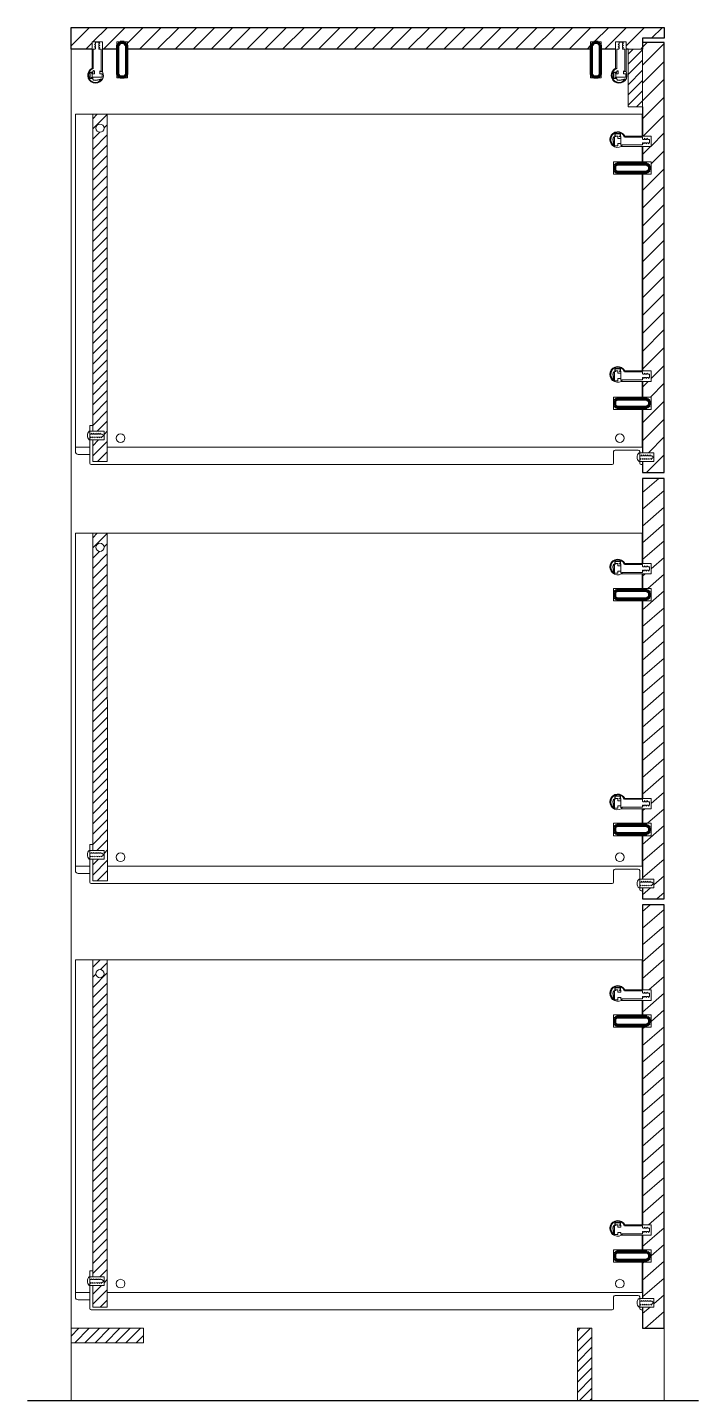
# Model space of a CAD drawing. Header units: millimetres. Extents: x -46 to 1613, y -146 to 808.
# Drawn here: x 908.2 to 954.5, y 331.1 to 426.1 of the extents above; entities that cross this region are included whole.
import ezdxf

# ---------------------------------------------------------------- set-up
doc = ezdxf.new("R2010")
doc.units = ezdxf.units.MM
doc.header["$MEASUREMENT"] = 0
doc.linetypes.add('ACAD_ISO02W100', pattern=[15, 12, -3])
doc.linetypes.add('ACAD_ISO04W100', pattern=[30, 24, -3, 0, -3])
for name, color, linetype, lineweight in [('elementi non sezionati', 8, 'Continuous', 18), ('elementi sezionati', 7, 'Continuous', 18), ('retino', 11, 'Continuous', 18), ('riquadro viti', 2, 'Continuous', 18), ('viti e cerniere', 4, 'Continuous', 18)]:
    doc.layers.add(name, color=color, linetype=linetype, lineweight=lineweight)
doc.layers.add('linea di terra', color=1, linetype='Continuous')
doc.layers.add('viti sottili', color=4, linetype='Continuous')

msp = doc.modelspace()

# ---------------------------------------------------------------- hatches: boundary and pattern name
at = {"layer": 'retino', "ltscale": 0.7}
h = msp.add_hatch(dxfattribs=at)
h.set_pattern_fill('ANSI31', color=256, scale=7)
h.paths.add_polyline_path([(947.077, 424.628), (947.077, 425.127), (947.804, 425.127), (947.804, 425.102), (947.804, 424.628), (948.802, 424.628), (948.802, 425.127), (949.528, 425.127), (949.528, 425.102), (949.528, 424.628), (949.666, 424.628), (950.666, 424.628), (950.666, 425.378), (952.166, 425.378), (952.166, 426.128), (911.166, 426.128), (911.166, 424.628), (912.617, 424.628), (912.617, 425.127), (913.344, 425.127), (913.344, 425.102), (913.344, 424.628), (914.33, 424.628), (914.33, 425.127), (915.057, 425.127), (915.057, 425.102), (915.057, 424.628)])
at = {"layer": 'retino'}
h = msp.add_hatch(dxfattribs=at)
h.set_pattern_fill('ANSI31', color=256, scale=7)
h.paths.add_polyline_path([(950.666, 418.616), (951.254, 418.616), (951.254, 417.889), (950.666, 417.889), (950.666, 416.825), (951.254, 416.825), (951.254, 415.97), (950.666, 415.97), (950.666, 402.364), (951.254, 402.364), (951.254, 401.638), (950.666, 401.638), (950.666, 400.558), (951.254, 400.558), (951.254, 399.703), (950.666, 399.703), (950.666, 399.405), (952.166, 399.405), (952.166, 424.628), (952.166, 425.078), (950.666, 425.078), (950.666, 424.628), (950.666, 420.628)])
h.paths.add_polyline_path([(950.666, 396.693), (951.448, 396.693), (951.448, 396.093), (950.666, 396.093), (950.666, 395.328), (952.166, 395.328), (952.166, 399.405), (950.666, 399.405)])
at = {"layer": 'retino', "ltscale": 0.7}
h = msp.add_hatch(dxfattribs=at)
h.set_pattern_fill('ANSI31', color=256, scale=4)
h.paths.add_polyline_path([(949.666, 420.628), (950.666, 420.628), (950.666, 424.628), (949.666, 424.628)])
at = {"layer": 'retino', "linetype": 'ACAD_ISO04W100'}
h = msp.add_hatch(dxfattribs=at)
h.set_pattern_fill('ANSI31', color=256, scale=4)
h.paths.add_polyline_path([(912.666, 398.193), (913.448, 398.193), (913.448, 397.593), (912.667, 397.593), (912.666, 397.093), (912.666, 396.093), (913.666, 396.093), (913.666, 397.093), (913.666, 420.128), (912.666, 420.128)])
h.paths.add_polyline_path([(912.886, 419.161, -1), (913.447, 419.161, -1)], flags=16)
h = msp.add_hatch(dxfattribs=at)
h.set_pattern_fill('ANSI31', color=256, scale=7, angle=176)
h.paths.add_polyline_path([(952.166, 394.928), (950.666, 394.928), (950.666, 389.042), (951.254, 389.042), (951.254, 388.316), (951.229, 388.316), (950.666, 388.316), (950.666, 387.317), (951.254, 387.317), (951.254, 386.462), (950.666, 386.462), (950.666, 372.791), (951.254, 372.791), (951.254, 372.064), (950.666, 372.064), (950.666, 371.064), (951.254, 371.064), (951.254, 370.209), (950.666, 370.209), (950.666, 367.193), (951.448, 367.193), (951.448, 366.593), (950.666, 366.593), (950.666, 365.828), (952.166, 365.828)])
at = {"layer": 'retino'}
h = msp.add_hatch(dxfattribs=at)
h.set_pattern_fill('ANSI31', color=256, scale=4)
h.paths.add_polyline_path([(913.666, 391.128), (912.666, 391.128), (912.666, 369.193), (913.448, 369.193), (913.448, 368.593), (912.666, 368.593), (912.666, 368.093), (912.666, 367.093), (913.692, 367.093), (913.692, 368.093), (913.692, 368.093)])
h.paths.add_polyline_path([(912.886, 390.161, -1), (913.447, 390.161, -1)], flags=16)
at = {"layer": 'retino', "linetype": 'ACAD_ISO04W100'}
h = msp.add_hatch(dxfattribs=at)
h.set_pattern_fill('ANSI31', color=256, scale=7, angle=176)
h.paths.add_polyline_path([(952.166, 365.428), (950.666, 365.428), (950.666, 359.537), (951.254, 359.537), (951.254, 358.81), (950.666, 358.81), (950.666, 357.817), (951.254, 357.817), (951.254, 356.962), (950.666, 356.962), (950.666, 343.285), (951.254, 343.285), (951.254, 342.558), (950.666, 342.558), (950.666, 341.558), (951.254, 341.558), (951.254, 340.703), (950.666, 340.703), (950.666, 338.193), (951.448, 338.193), (951.448, 337.593), (950.666, 337.593), (950.666, 336.128), (952.166, 336.128)])
at = {"layer": 'retino'}
h = msp.add_hatch(dxfattribs=at)
h.set_pattern_fill('ANSI31', color=256, scale=4)
h.paths.add_polyline_path([(913.666, 361.628), (912.666, 361.628), (912.666, 339.693), (913.448, 339.693), (913.448, 339.093), (912.666, 339.093), (912.666, 338.593), (912.666, 337.593), (913.666, 337.593), (913.666, 338.593)])
h.paths.add_polyline_path([(912.886, 360.661, -1), (913.447, 360.661, -1)], flags=16)
at = {"layer": 'retino', "ltscale": 0.7}
h = msp.add_hatch(dxfattribs=at)
h.set_pattern_fill('ANSI31', color=256, scale=4)
h.paths.add_polyline_path([(916.166, 335.128), (916.166, 336.128), (911.166, 336.128), (911.166, 335.128)])
h = msp.add_hatch(dxfattribs=at)
h.set_pattern_fill('ANSI31', color=256, scale=4)
h.paths.add_polyline_path([(947.166, 336.128), (946.166, 336.128), (946.166, 331.128), (947.166, 331.128)])

# ---------------------------------------------------------------- linework, layer by layer
msp.add_line((952.166, 396.312), (952.166, 396.312))
for points in [[(912.617, 424.628), (911.166, 424.628), (911.166, 426.128), (952.166, 426.128), (952.166, 425.378), (950.666, 425.378), (950.666, 424.628)], [(950.666, 396.093), (950.666, 395.328), (952.166, 395.328), (952.166, 424.628), (952.166, 425.078), (950.666, 425.078)], [(914.33, 424.628), (913.344, 424.628)], [(947.077, 424.628), (915.057, 424.628)], [(948.802, 424.628), (947.804, 424.628)], [(949.666, 424.628), (949.528, 424.628)], [(950.666, 420.628), (950.666, 418.616)], [(950.666, 417.889), (950.666, 416.825)], [(950.666, 415.97), (950.666, 402.364)], [(950.666, 401.638), (950.666, 400.558)], [(950.666, 399.703), (950.666, 396.693)], [(950.666, 366.593), (950.666, 365.828), (952.166, 365.828), (952.166, 394.928), (950.666, 394.928), (950.666, 389.042)], [(950.666, 388.317), (950.666, 387.317)], [(950.666, 386.462), (950.666, 372.791)], [(950.666, 372.064), (950.666, 371.064)], [(950.666, 370.209), (950.666, 367.193)], [(950.666, 337.593), (950.666, 336.128), (952.166, 336.128), (952.166, 365.428), (950.666, 365.428), (950.666, 359.537)], [(950.666, 358.817), (950.666, 357.817)], [(950.666, 356.962), (950.666, 343.285)], [(950.666, 342.558), (950.666, 341.558)], [(950.666, 340.703), (950.666, 338.193)]]:
    msp.add_lwpolyline(points)
at = {"layer": 'elementi non sezionati', "ltscale": 0.7}
for p, q in [((950.627, 416.825), (950.627, 417.889)), ((950.627, 402.364), (950.627, 415.97)), ((950.627, 400.558), (950.627, 401.638)), ((911.466, 391.128), (911.466, 368.093)), ((911.466, 391.128), (912.666, 391.128)), ((950.627, 389.042), (950.627, 391.128)), ((950.627, 387.317), (950.627, 388.317)), ((950.627, 372.791), (950.627, 386.462)), ((950.627, 371.064), (950.627, 372.064)), ((950.627, 368.093), (950.627, 370.209)), ((911.466, 368.093), (912.466, 368.093)), ((913.666, 368.093), (950.627, 368.093)), ((911.466, 361.628), (911.466, 338.593)), ((911.466, 361.628), (912.666, 361.628)), ((950.627, 359.537), (950.627, 361.628)), ((950.627, 357.817), (950.627, 358.817)), ((950.627, 343.285), (950.627, 356.962)), ((950.627, 341.558), (950.627, 342.558)), ((950.627, 338.593), (950.627, 340.703)), ((911.466, 338.593), (912.466, 338.593)), ((913.666, 338.593), (950.627, 338.593)), ((952.166, 336.128), (952.166, 331.128)), ((911.166, 335.128), (911.166, 331.128)), ((952.166, 331.128), (947.166, 331.128))]:
    msp.add_line(p, q, dxfattribs=at)
at = {"layer": 'elementi non sezionati'}
for p, q in [((950.627, 391.128), (913.666, 391.128)), ((950.627, 361.628), (913.666, 361.628)), ((911.166, 331.128), (946.166, 331.128))]:
    msp.add_line(p, q, dxfattribs=at)
at = {"layer": 'elementi non sezionati', "ltscale": 0.7}
for points in [[(912.466, 397.093), (911.466, 397.093), (911.466, 420.128), (912.666, 420.128)], [(950.627, 399.703), (950.627, 397.093), (913.666, 397.093)]]:
    msp.add_lwpolyline(points, dxfattribs=at)
at = {"layer": 'elementi non sezionati'}
msp.add_lwpolyline([(950.627, 418.616), (950.627, 420.128), (913.666, 420.128)], dxfattribs=at)
at = {"layer": 'elementi sezionati', "ltscale": 0.7}
for p, q in [((952.166, 425.378), (952.166, 425.378)), ((911.166, 424.628), (911.166, 367.593)), ((913.666, 420.128), (912.666, 420.128)), ((912.666, 420.128), (912.666, 398.193)), ((913.666, 397.093), (913.666, 420.128)), ((912.667, 397.598), (912.666, 397.093)), ((913.666, 391.128), (912.666, 391.128)), ((913.692, 368.093), (913.666, 391.128)), ((950.627, 370.209), (950.627, 370.209)), ((911.166, 367.593), (911.166, 338.593)), ((913.666, 361.628), (912.666, 361.628)), ((912.666, 361.628), (912.666, 339.693)), ((913.666, 338.593), (913.666, 361.628)), ((911.166, 338.093), (911.166, 338.593)), ((912.666, 339.093), (912.666, 338.593)), ((911.166, 338.093), (911.166, 336.128))]:
    msp.add_line(p, q, dxfattribs=at)
at = {"layer": 'elementi sezionati'}
for p, q in [((912.666, 397.093), (912.666, 396.093)), ((913.666, 397.093), (913.666, 396.093)), ((912.666, 396.093), (913.666, 396.093)), ((912.666, 391.128), (912.666, 369.193)), ((912.666, 368.593), (912.666, 368.093)), ((912.666, 368.093), (912.666, 367.093)), ((913.692, 368.093), (913.692, 367.093)), ((912.666, 367.093), (913.692, 367.093)), ((950.666, 361.628), (911.466, 361.628)), ((912.666, 338.593), (912.666, 337.593)), ((913.666, 338.593), (913.666, 337.593)), ((912.666, 337.593), (913.666, 337.593))]:
    msp.add_line(p, q, dxfattribs=at)
at = {"layer": 'elementi sezionati', "ltscale": 0.7}
for points in [[(950.666, 420.628), (950.666, 424.628), (949.666, 424.628), (949.666, 420.628)], [(911.166, 336.128), (916.166, 336.128), (916.166, 335.128), (911.166, 335.128)], [(946.166, 331.128), (946.166, 336.128), (947.166, 336.128), (947.166, 331.128)]]:
    msp.add_lwpolyline(points, close=True, dxfattribs=at)
at = {"layer": 'linea di terra', "ltscale": 0.7}
msp.add_line((908.155, 331.128), (954.533, 331.128), dxfattribs=at)
at = {"layer": 'riquadro viti', "ltscale": 0.03}
for p, q in [((913.344, 425.127), (912.617, 425.127)), ((912.617, 425.127), (912.617, 423.304)), ((913.344, 425.102), (913.344, 425.127)), ((913.344, 423.068), (913.344, 425.102)), ((949.528, 425.127), (948.802, 425.127)), ((948.802, 425.127), (948.802, 423.304)), ((949.528, 425.102), (949.528, 425.127)), ((949.528, 423.068), (949.528, 425.102)), ((951.254, 418.616), (949.431, 418.616)), ((951.254, 417.889), (951.254, 418.616)), ((949.195, 417.889), (951.229, 417.889)), ((951.229, 417.889), (951.254, 417.889)), ((951.254, 389.042), (949.431, 389.042)), ((951.254, 388.316), (951.254, 389.042)), ((949.195, 388.316), (951.229, 388.316)), ((951.229, 388.316), (951.254, 388.316))]:
    msp.add_line(p, q, dxfattribs=at)
for points in [[(915.057, 422.648), (915.057, 425.102), (915.057, 425.127), (914.33, 425.127), (914.33, 422.648), (914.355, 422.648), (915.032, 422.648)], [(947.804, 422.648), (947.804, 425.102), (947.804, 425.127), (947.077, 425.127), (947.077, 422.648), (947.102, 422.648), (947.779, 422.648)]]:
    msp.add_lwpolyline(points, close=True, dxfattribs=at)
at = {"layer": 'riquadro viti', "ltscale": 0.02}
for points in [[(948.663, 416.825), (951.254, 416.825), (951.254, 415.97), (948.749, 415.97), (948.663, 415.97)], [(948.663, 400.558), (951.254, 400.558), (951.254, 399.703), (948.749, 399.703), (948.663, 399.703)], [(948.663, 387.317), (951.254, 387.317), (951.254, 386.462), (948.749, 386.462), (948.663, 386.462)], [(948.663, 371.064), (951.254, 371.064), (951.254, 370.209), (948.749, 370.209), (948.663, 370.209)], [(948.663, 357.817), (951.254, 357.817), (951.254, 356.962), (948.749, 356.962), (948.663, 356.962)], [(948.663, 341.558), (951.254, 341.558), (951.254, 340.703), (948.749, 340.703), (948.663, 340.703)]]:
    msp.add_lwpolyline(points, close=True, dxfattribs=at)
at = {"layer": 'riquadro viti', "ltscale": 0.03}
for points in [[(949.195, 401.638), (951.229, 401.638), (951.254, 401.638), (951.254, 402.364), (949.431, 402.364, 2.428654)], [(949.195, 372.064), (951.229, 372.064), (951.254, 372.064), (951.254, 372.791), (949.431, 372.791, 2.428654)], [(949.195, 358.81), (951.229, 358.81), (951.254, 358.81), (951.254, 359.537), (949.431, 359.537, 2.428654)], [(949.195, 342.558), (951.229, 342.558), (951.254, 342.558), (951.254, 343.285), (949.431, 343.285, 2.428654)]]:
    msp.add_lwpolyline(points, format="xyb", close=True, dxfattribs=at)
at = {"layer": 'riquadro viti'}
for points in [[(912.466, 398.193), (913.448, 398.193), (913.448, 397.593), (912.466, 397.593)], [(950.466, 396.693), (951.448, 396.693), (951.448, 396.093), (950.466, 396.093)], [(912.466, 369.193), (913.448, 369.193), (913.448, 368.593), (912.466, 368.593)], [(950.466, 367.193), (951.448, 367.193), (951.448, 366.593), (950.466, 366.593)], [(912.466, 339.693), (913.448, 339.693), (913.448, 339.093), (912.466, 339.093)], [(950.466, 338.193), (951.448, 338.193), (951.448, 337.593), (950.466, 337.593)]]:
    msp.add_lwpolyline(points, dxfattribs=at)
at = {"layer": 'riquadro viti', "ltscale": 0.03}
for centre, start, end in [((912.861, 422.819), 116.7227, 27.20491), ((949.046, 422.819), 116.7227, 27.20491), ((948.947, 418.372), 26.7227, 297.20491), ((948.947, 388.798), 26.7227, 297.20491)]:
    msp.add_arc(centre, 0.543, start, end, dxfattribs=at)
at = {"layer": 'viti e cerniere'}
for p, q in [((912.783, 424.933), (912.853, 425.007)), ((912.783, 424.933), (912.853, 424.933)), ((912.783, 424.765), (912.853, 424.838)), ((912.783, 424.765), (912.853, 424.765)), ((912.813, 424.628), (912.853, 424.67)), ((912.853, 425.007), (912.853, 425.102)), ((912.853, 425.102), (913.085, 425.102)), ((912.853, 424.838), (912.853, 424.933)), ((912.853, 424.67), (912.853, 424.765)), ((913.085, 425.102), (913.085, 425.069)), ((913.085, 425.069), (913.155, 425.069)), ((913.085, 424.995), (913.155, 425.069)), ((913.085, 424.9), (913.085, 424.995)), ((913.085, 424.9), (913.155, 424.9)), ((913.085, 424.827), (913.155, 424.9)), ((913.085, 424.732), (913.085, 424.827)), ((913.085, 424.659), (913.155, 424.732)), ((913.085, 424.732), (913.155, 424.732)), ((913.085, 424.628), (913.085, 424.659)), ((948.983, 424.933), (949.053, 425.007)), ((948.983, 424.933), (949.053, 424.933)), ((948.983, 424.765), (949.053, 424.838)), ((948.983, 424.765), (949.053, 424.765)), ((949.013, 424.628), (949.053, 424.67)), ((949.053, 425.007), (949.053, 425.102)), ((949.053, 425.102), (949.285, 425.102)), ((949.053, 424.838), (949.053, 424.933)), ((949.053, 424.67), (949.053, 424.765)), ((949.285, 425.102), (949.285, 425.069)), ((949.285, 425.069), (949.355, 425.069)), ((949.285, 424.995), (949.355, 425.069)), ((949.285, 424.9), (949.285, 424.995)), ((949.285, 424.9), (949.355, 424.9)), ((949.285, 424.827), (949.355, 424.9)), ((949.285, 424.732), (949.285, 424.827)), ((949.285, 424.659), (949.355, 424.732)), ((949.285, 424.732), (949.355, 424.732)), ((949.285, 424.628), (949.285, 424.659)), ((912.691, 424.628), (912.691, 423.295)), ((912.813, 424.628), (912.691, 424.628)), ((913.241, 424.628), (913.085, 424.628)), ((913.241, 423.136), (913.241, 424.628)), ((948.891, 424.628), (948.891, 423.295)), ((949.013, 424.628), (948.891, 424.628)), ((949.441, 424.628), (949.285, 424.628)), ((949.441, 423.136), (949.441, 424.628)), ((912.629, 422.698), (912.629, 422.918)), ((912.629, 422.918), (912.783, 422.918)), ((912.711, 423.136), (912.783, 423.136)), ((912.783, 422.918), (912.783, 423.136)), ((913.151, 422.918), (913.151, 423.103)), ((913.151, 422.918), (913.305, 422.918)), ((913.233, 423.136), (913.241, 423.136)), ((913.241, 423.235), (913.241, 423.235)), ((913.305, 422.918), (913.305, 422.698)), ((948.829, 422.698), (948.829, 422.918)), ((948.829, 422.918), (948.983, 422.918)), ((948.911, 423.136), (948.983, 423.136)), ((948.983, 422.918), (948.983, 423.136)), ((949.351, 422.918), (949.351, 423.103)), ((949.351, 422.918), (949.505, 422.918)), ((949.433, 423.136), (949.441, 423.136)), ((949.441, 423.235), (949.441, 423.235)), ((949.505, 422.918), (949.505, 422.698)), ((913.305, 422.698), (912.629, 422.698)), ((949.505, 422.698), (948.829, 422.698)), ((948.737, 417.934), (948.737, 418.564)), ((948.751, 418.611), (948.956, 418.611)), ((948.956, 418.611), (948.956, 418.456)), ((948.956, 418.456), (949.175, 418.456)), ((948.956, 418.089), (949.175, 418.089)), ((948.956, 418.089), (948.956, 417.934)), ((949.195, 418.548), (949.175, 418.548)), ((949.175, 418.548), (949.175, 418.456)), ((949.175, 418.456), (949.175, 418.105)), ((949.175, 418.105), (949.175, 418.089)), ((949.175, 418.089), (949.175, 417.998)), ((950.666, 418.548), (949.414, 418.548)), ((950.666, 418.427), (950.666, 418.548)), ((950.666, 418.427), (950.709, 418.386)), ((950.666, 417.998), (950.666, 418.155)), ((950.666, 418.155), (950.697, 418.155)), ((950.697, 418.155), (950.771, 418.085)), ((950.709, 418.386), (950.804, 418.386)), ((950.771, 418.155), (950.866, 418.155)), ((950.771, 418.155), (950.771, 418.085)), ((950.804, 418.457), (950.877, 418.386)), ((950.804, 418.457), (950.804, 418.386)), ((950.866, 418.155), (950.939, 418.085)), ((950.877, 418.386), (950.972, 418.386)), ((950.939, 418.155), (951.034, 418.155)), ((950.939, 418.155), (950.939, 418.085)), ((950.972, 418.457), (951.045, 418.386)), ((950.972, 418.457), (950.972, 418.386)), ((951.034, 418.155), (951.107, 418.085)), ((951.045, 418.386), (951.141, 418.386)), ((951.141, 418.155), (951.107, 418.155)), ((951.107, 418.155), (951.107, 418.085)), ((951.141, 418.386), (951.141, 418.155)), ((948.956, 417.934), (948.737, 417.934)), ((949.175, 417.998), (949.206, 417.998)), ((949.274, 417.998), (949.274, 417.998)), ((949.279, 417.998), (950.666, 417.998)), ((948.737, 401.683), (948.737, 402.312)), ((948.751, 402.359), (948.956, 402.359)), ((948.956, 402.359), (948.956, 402.205)), ((948.956, 402.205), (949.175, 402.205)), ((949.195, 402.297), (949.175, 402.297)), ((949.175, 402.297), (949.175, 402.205)), ((949.175, 402.205), (949.175, 401.853)), ((949.175, 401.853), (949.175, 401.838)), ((950.666, 402.297), (949.414, 402.297)), ((950.666, 402.176), (950.666, 402.297)), ((950.666, 402.176), (950.709, 402.135)), ((950.666, 401.747), (950.666, 401.904)), ((950.666, 401.904), (950.697, 401.904)), ((950.697, 401.904), (950.771, 401.833)), ((950.709, 402.135), (950.804, 402.135)), ((950.771, 401.904), (950.866, 401.904)), ((950.771, 401.904), (950.771, 401.833)), ((950.804, 402.205), (950.877, 402.135)), ((950.804, 402.205), (950.804, 402.135)), ((950.866, 401.904), (950.939, 401.833)), ((950.877, 402.135), (950.972, 402.135)), ((950.939, 401.904), (951.034, 401.904)), ((950.939, 401.904), (950.939, 401.833)), ((950.972, 402.205), (951.045, 402.135)), ((950.972, 402.205), (950.972, 402.135)), ((951.034, 401.904), (951.107, 401.833)), ((951.045, 402.135), (951.141, 402.135)), ((951.141, 401.904), (951.107, 401.904)), ((951.107, 401.904), (951.107, 401.833)), ((951.141, 402.135), (951.141, 401.904)), ((948.956, 401.683), (948.737, 401.683)), ((948.956, 401.838), (949.175, 401.838)), ((948.956, 401.838), (948.956, 401.683)), ((949.175, 401.838), (949.175, 401.747)), ((949.175, 401.747), (949.206, 401.747)), ((949.274, 401.747), (949.274, 401.747)), ((949.279, 401.747), (950.666, 401.747)), ((912.466, 397.093), (912.466, 398.593)), ((912.466, 398.593), (912.666, 398.593)), ((912.584, 398.052), (912.646, 397.992)), ((912.584, 398.052), (912.584, 397.992)), ((912.727, 398.052), (912.79, 397.992)), ((912.727, 398.052), (912.727, 397.992)), ((912.871, 398.052), (912.934, 397.992)), ((912.871, 398.052), (912.871, 397.992)), ((913.015, 398.052), (913.077, 397.992)), ((913.015, 398.052), (913.015, 397.992)), ((913.159, 398.052), (913.221, 397.992)), ((913.159, 398.052), (913.159, 397.992)), ((912.466, 398.027), (912.502, 397.992)), ((912.493, 397.794), (912.555, 397.734)), ((912.502, 397.992), (912.584, 397.992)), ((912.555, 397.794), (912.555, 397.734)), ((912.636, 397.794), (912.699, 397.734)), ((912.646, 397.992), (912.727, 397.992)), ((912.699, 397.794), (912.699, 397.734)), ((912.78, 397.794), (912.843, 397.734)), ((912.79, 397.992), (912.871, 397.992)), ((912.843, 397.794), (912.843, 397.734)), ((912.924, 397.794), (912.987, 397.734)), ((912.934, 397.992), (913.015, 397.992)), ((912.987, 397.794), (912.987, 397.734)), ((913.068, 397.794), (913.13, 397.734)), ((913.077, 397.992), (913.159, 397.992)), ((913.13, 397.794), (913.13, 397.734)), ((913.212, 397.794), (913.274, 397.734)), ((913.221, 397.992), (913.302, 397.992)), ((913.274, 397.794), (913.306, 397.794)), ((913.274, 397.794), (913.274, 397.734)), ((913.302, 397.992), (913.42, 397.893)), ((913.42, 397.893), (913.306, 397.794)), ((912.466, 395.993), (912.466, 397.093)), ((948.666, 395.993), (948.666, 396.793)), ((948.766, 396.893), (950.366, 396.893)), ((950.466, 396.793), (950.466, 395.993)), ((950.466, 396.527), (950.502, 396.492)), ((950.493, 396.294), (950.555, 396.234)), ((950.502, 396.492), (950.584, 396.492)), ((950.555, 396.294), (950.555, 396.234)), ((950.584, 396.552), (950.646, 396.492)), ((950.584, 396.552), (950.584, 396.492)), ((950.636, 396.294), (950.699, 396.234)), ((950.646, 396.492), (950.727, 396.492)), ((950.699, 396.294), (950.699, 396.234)), ((950.727, 396.552), (950.79, 396.492)), ((950.727, 396.552), (950.727, 396.492)), ((950.78, 396.294), (950.843, 396.234)), ((950.79, 396.492), (950.871, 396.492)), ((950.843, 396.294), (950.843, 396.234)), ((950.871, 396.552), (950.934, 396.492)), ((950.871, 396.552), (950.871, 396.492)), ((950.924, 396.294), (950.987, 396.234)), ((950.934, 396.492), (951.015, 396.492)), ((950.987, 396.294), (950.987, 396.234)), ((951.015, 396.552), (951.077, 396.492)), ((951.015, 396.552), (951.015, 396.492)), ((951.068, 396.294), (951.13, 396.234)), ((951.077, 396.492), (951.159, 396.492)), ((951.13, 396.294), (951.13, 396.234)), ((951.159, 396.552), (951.221, 396.492)), ((951.159, 396.552), (951.159, 396.492)), ((951.212, 396.294), (951.274, 396.234)), ((951.221, 396.492), (951.302, 396.492)), ((951.274, 396.294), (951.306, 396.294)), ((951.274, 396.294), (951.274, 396.234)), ((951.302, 396.492), (951.42, 396.393)), ((951.42, 396.393), (951.306, 396.294)), ((912.566, 395.893), (948.566, 395.893)), ((950.566, 395.893), (950.666, 395.893)), ((948.737, 388.361), (948.737, 388.991)), ((948.751, 389.038), (948.956, 389.038)), ((948.956, 389.038), (948.956, 388.883)), ((948.956, 388.883), (949.175, 388.883)), ((949.195, 388.975), (949.175, 388.975)), ((949.175, 388.975), (949.175, 388.883)), ((949.175, 388.883), (949.175, 388.531)), ((950.666, 388.975), (949.414, 388.975)), ((950.666, 388.854), (950.666, 388.975)), ((950.666, 388.854), (950.709, 388.813)), ((950.666, 388.425), (950.666, 388.582)), ((950.666, 388.582), (950.697, 388.582)), ((950.697, 388.582), (950.771, 388.511)), ((950.709, 388.813), (950.804, 388.813)), ((950.771, 388.582), (950.866, 388.582)), ((950.771, 388.582), (950.771, 388.511)), ((950.804, 388.883), (950.877, 388.813)), ((950.804, 388.883), (950.804, 388.813)), ((950.866, 388.582), (950.939, 388.511)), ((950.877, 388.813), (950.972, 388.813)), ((950.939, 388.582), (951.034, 388.582)), ((950.939, 388.582), (950.939, 388.511)), ((950.972, 388.883), (951.045, 388.813)), ((950.972, 388.883), (950.972, 388.813)), ((951.034, 388.582), (951.107, 388.511)), ((951.045, 388.813), (951.141, 388.813)), ((951.141, 388.582), (951.107, 388.582)), ((951.107, 388.582), (951.107, 388.511)), ((951.141, 388.813), (951.141, 388.582)), ((948.956, 388.361), (948.737, 388.361)), ((948.956, 388.516), (949.175, 388.516)), ((948.956, 388.516), (948.956, 388.361)), ((949.175, 388.531), (949.175, 388.516)), ((949.175, 388.516), (949.175, 388.425)), ((949.175, 388.425), (949.206, 388.425)), ((949.274, 388.425), (949.274, 388.425)), ((949.279, 388.425), (950.666, 388.425)), ((948.737, 372.11), (948.737, 372.739)), ((948.751, 372.786), (948.956, 372.786)), ((948.956, 372.786), (948.956, 372.631)), ((948.956, 372.631), (949.175, 372.631)), ((949.195, 372.724), (949.175, 372.724)), ((949.175, 372.724), (949.175, 372.631)), ((949.175, 372.631), (949.175, 372.28)), ((950.666, 372.724), (949.414, 372.724)), ((950.666, 372.602), (950.666, 372.724)), ((950.666, 372.602), (950.709, 372.562)), ((950.709, 372.562), (950.804, 372.562)), ((950.804, 372.632), (950.877, 372.562)), ((950.804, 372.632), (950.804, 372.562)), ((950.877, 372.562), (950.972, 372.562)), ((950.972, 372.632), (951.045, 372.562)), ((950.972, 372.632), (950.972, 372.562)), ((951.045, 372.562), (951.141, 372.562)), ((951.141, 372.562), (951.141, 372.33)), ((948.956, 372.11), (948.737, 372.11)), ((948.956, 372.264), (949.175, 372.264)), ((948.956, 372.264), (948.956, 372.11)), ((949.175, 372.28), (949.175, 372.264)), ((949.175, 372.264), (949.175, 372.174)), ((949.175, 372.174), (949.206, 372.174)), ((949.274, 372.174), (949.274, 372.174)), ((949.279, 372.174), (950.666, 372.174)), ((950.666, 372.174), (950.666, 372.33)), ((950.666, 372.33), (950.697, 372.33)), ((950.697, 372.33), (950.771, 372.26)), ((950.771, 372.33), (950.866, 372.33)), ((950.771, 372.33), (950.771, 372.26)), ((950.866, 372.33), (950.939, 372.26)), ((950.939, 372.33), (951.034, 372.33)), ((950.939, 372.33), (950.939, 372.26)), ((951.034, 372.33), (951.107, 372.26)), ((951.141, 372.33), (951.107, 372.33)), ((951.107, 372.33), (951.107, 372.26)), ((912.466, 368.093), (912.466, 369.593)), ((912.466, 369.593), (912.666, 369.593)), ((912.466, 369.027), (912.502, 368.992)), ((912.493, 368.794), (912.555, 368.734)), ((912.502, 368.992), (912.584, 368.992)), ((912.555, 368.794), (912.555, 368.734)), ((912.584, 369.052), (912.646, 368.992)), ((912.584, 369.052), (912.584, 368.992)), ((912.636, 368.794), (912.699, 368.734)), ((912.646, 368.992), (912.727, 368.992)), ((912.699, 368.794), (912.699, 368.734)), ((912.727, 369.052), (912.79, 368.992)), ((912.727, 369.052), (912.727, 368.992)), ((912.78, 368.794), (912.843, 368.734)), ((912.79, 368.992), (912.871, 368.992)), ((912.843, 368.794), (912.843, 368.734)), ((912.871, 369.052), (912.934, 368.992)), ((912.871, 369.052), (912.871, 368.992)), ((912.924, 368.794), (912.987, 368.734)), ((912.934, 368.992), (913.015, 368.992)), ((912.987, 368.794), (912.987, 368.734)), ((913.015, 369.052), (913.077, 368.992)), ((913.015, 369.052), (913.015, 368.992)), ((913.068, 368.794), (913.13, 368.734)), ((913.077, 368.992), (913.159, 368.992)), ((913.13, 368.794), (913.13, 368.734)), ((913.159, 369.052), (913.221, 368.992)), ((913.159, 369.052), (913.159, 368.992)), ((913.212, 368.794), (913.274, 368.734)), ((913.221, 368.992), (913.302, 368.992)), ((913.274, 368.794), (913.306, 368.794)), ((913.274, 368.794), (913.274, 368.734)), ((913.302, 368.992), (913.42, 368.893)), ((913.42, 368.893), (913.306, 368.794)), ((912.466, 366.993), (912.466, 368.093)), ((913.692, 368.093), (913.666, 368.093)), ((950.627, 368.093), (913.692, 368.093)), ((948.666, 366.993), (948.666, 367.793)), ((948.766, 367.893), (950.366, 367.893)), ((950.466, 367.793), (950.466, 366.493)), ((912.566, 366.893), (948.566, 366.893)), ((950.466, 367.027), (950.502, 366.992)), ((950.493, 366.794), (950.555, 366.734)), ((950.502, 366.992), (950.584, 366.992)), ((950.555, 366.794), (950.555, 366.734)), ((950.584, 367.052), (950.646, 366.992)), ((950.584, 367.052), (950.584, 366.992)), ((950.636, 366.794), (950.699, 366.734)), ((950.646, 366.992), (950.727, 366.992)), ((950.699, 366.794), (950.699, 366.734)), ((950.727, 367.052), (950.79, 366.992)), ((950.727, 367.052), (950.727, 366.992)), ((950.78, 366.794), (950.843, 366.734)), ((950.79, 366.992), (950.871, 366.992)), ((950.843, 366.794), (950.843, 366.734)), ((950.871, 367.052), (950.934, 366.992)), ((950.871, 367.052), (950.871, 366.992)), ((950.924, 366.794), (950.987, 366.734)), ((950.934, 366.992), (951.015, 366.992)), ((950.987, 366.794), (950.987, 366.734)), ((951.015, 367.052), (951.077, 366.992)), ((951.015, 367.052), (951.015, 366.992)), ((951.068, 366.794), (951.13, 366.734)), ((951.077, 366.992), (951.159, 366.992)), ((951.13, 366.794), (951.13, 366.734)), ((951.159, 367.052), (951.221, 366.992)), ((951.159, 367.052), (951.159, 366.992)), ((951.212, 366.794), (951.274, 366.734)), ((951.221, 366.992), (951.302, 366.992)), ((951.274, 366.794), (951.306, 366.794)), ((951.274, 366.794), (951.274, 366.734)), ((951.302, 366.992), (951.42, 366.893)), ((951.42, 366.893), (951.306, 366.794)), ((950.566, 366.393), (950.666, 366.393)), ((948.737, 358.855), (948.737, 359.485)), ((948.751, 359.532), (948.956, 359.532)), ((948.956, 359.532), (948.956, 359.377)), ((948.956, 359.377), (949.175, 359.377)), ((949.195, 359.469), (949.175, 359.469)), ((949.175, 359.469), (949.175, 359.377)), ((950.666, 359.469), (949.414, 359.469)), ((950.666, 359.348), (950.666, 359.469)), ((950.666, 359.348), (950.709, 359.307)), ((950.709, 359.307), (950.804, 359.307)), ((950.804, 359.378), (950.877, 359.307)), ((950.804, 359.378), (950.804, 359.307)), ((950.877, 359.307), (950.972, 359.307)), ((950.972, 359.378), (951.045, 359.307)), ((950.972, 359.378), (950.972, 359.307)), ((951.045, 359.307), (951.141, 359.307)), ((951.141, 359.307), (951.141, 359.076)), ((948.956, 358.855), (948.737, 358.855)), ((948.956, 359.01), (949.175, 359.01)), ((948.956, 359.01), (948.956, 358.855)), ((949.175, 359.025), (949.175, 359.01)), ((949.175, 359.01), (949.175, 358.919)), ((949.175, 358.919), (949.206, 358.919)), ((949.274, 358.919), (949.274, 358.919)), ((949.279, 358.919), (950.666, 358.919)), ((950.666, 358.919), (950.666, 359.076)), ((950.666, 359.076), (950.697, 359.076)), ((950.697, 359.076), (950.771, 359.006)), ((950.771, 359.076), (950.866, 359.076)), ((950.771, 359.076), (950.771, 359.006)), ((950.866, 359.076), (950.939, 359.006)), ((950.939, 359.076), (951.034, 359.076)), ((950.939, 359.076), (950.939, 359.006)), ((951.034, 359.076), (951.107, 359.006)), ((951.141, 359.076), (951.107, 359.076)), ((951.107, 359.076), (951.107, 359.006)), ((948.737, 342.604), (948.737, 343.233)), ((948.751, 343.28), (948.956, 343.28)), ((948.956, 343.28), (948.956, 343.126)), ((948.956, 343.126), (949.175, 343.126)), ((949.195, 343.218), (949.175, 343.218)), ((949.175, 343.218), (949.175, 343.126)), ((950.666, 343.218), (949.414, 343.218)), ((950.666, 343.096), (950.666, 343.218)), ((950.666, 343.096), (950.709, 343.056)), ((950.709, 343.056), (950.804, 343.056)), ((950.804, 343.126), (950.877, 343.056)), ((950.804, 343.126), (950.804, 343.056)), ((950.877, 343.056), (950.972, 343.056)), ((950.972, 343.126), (951.045, 343.056)), ((950.972, 343.126), (950.972, 343.056)), ((951.045, 343.056), (951.141, 343.056)), ((951.141, 343.056), (951.141, 342.824)), ((948.956, 342.604), (948.737, 342.604)), ((948.956, 342.758), (949.175, 342.758)), ((948.956, 342.758), (948.956, 342.604)), ((949.175, 342.758), (949.175, 342.668)), ((949.175, 342.668), (949.206, 342.668)), ((949.274, 342.668), (949.274, 342.668)), ((949.279, 342.668), (950.666, 342.668)), ((950.666, 342.668), (950.666, 342.824)), ((950.666, 342.824), (950.697, 342.824)), ((950.697, 342.824), (950.771, 342.754)), ((950.771, 342.824), (950.866, 342.824)), ((950.771, 342.824), (950.771, 342.754)), ((950.866, 342.824), (950.939, 342.754)), ((950.939, 342.824), (951.034, 342.824)), ((950.939, 342.824), (950.939, 342.754)), ((951.034, 342.824), (951.107, 342.754)), ((951.141, 342.824), (951.107, 342.824)), ((951.107, 342.824), (951.107, 342.754)), ((912.466, 338.593), (912.466, 340.093)), ((912.466, 340.093), (912.666, 340.093)), ((912.466, 339.527), (912.502, 339.492)), ((912.493, 339.294), (912.555, 339.234)), ((912.502, 339.492), (912.584, 339.492)), ((912.555, 339.294), (912.555, 339.234)), ((912.584, 339.552), (912.646, 339.492)), ((912.584, 339.552), (912.584, 339.492)), ((912.636, 339.294), (912.699, 339.234)), ((912.646, 339.492), (912.727, 339.492)), ((912.699, 339.294), (912.699, 339.234)), ((912.727, 339.552), (912.79, 339.492)), ((912.727, 339.552), (912.727, 339.492)), ((912.78, 339.294), (912.843, 339.234)), ((912.79, 339.492), (912.871, 339.492)), ((912.843, 339.294), (912.843, 339.234)), ((912.871, 339.552), (912.934, 339.492)), ((912.871, 339.552), (912.871, 339.492)), ((912.924, 339.294), (912.987, 339.234)), ((912.934, 339.492), (913.015, 339.492)), ((912.987, 339.294), (912.987, 339.234)), ((913.015, 339.552), (913.077, 339.492)), ((913.015, 339.552), (913.015, 339.492)), ((913.068, 339.294), (913.13, 339.234)), ((913.077, 339.492), (913.159, 339.492)), ((913.13, 339.294), (913.13, 339.234)), ((913.159, 339.552), (913.221, 339.492)), ((913.159, 339.552), (913.159, 339.492)), ((913.212, 339.294), (913.274, 339.234)), ((913.221, 339.492), (913.302, 339.492)), ((913.274, 339.294), (913.306, 339.294)), ((913.274, 339.294), (913.274, 339.234)), ((913.302, 339.492), (913.42, 339.393)), ((913.42, 339.393), (913.306, 339.294)), ((912.466, 337.493), (912.466, 338.593)), ((913.692, 338.593), (913.666, 338.593)), ((950.627, 338.593), (913.692, 338.593)), ((948.666, 337.493), (948.666, 338.293)), ((948.766, 338.393), (950.366, 338.393)), ((950.466, 338.293), (950.466, 337.493)), ((912.566, 337.393), (948.566, 337.393)), ((950.466, 338.027), (950.502, 337.992)), ((950.493, 337.794), (950.555, 337.734)), ((950.502, 337.992), (950.584, 337.992)), ((950.555, 337.794), (950.555, 337.734)), ((950.566, 337.393), (950.666, 337.393)), ((950.584, 338.052), (950.646, 337.992)), ((950.584, 338.052), (950.584, 337.992)), ((950.636, 337.794), (950.699, 337.734)), ((950.646, 337.992), (950.727, 337.992)), ((950.699, 337.794), (950.699, 337.734)), ((950.727, 338.052), (950.79, 337.992)), ((950.727, 338.052), (950.727, 337.992)), ((950.78, 337.794), (950.843, 337.734)), ((950.79, 337.992), (950.871, 337.992)), ((950.843, 337.794), (950.843, 337.734)), ((950.871, 338.052), (950.934, 337.992)), ((950.871, 338.052), (950.871, 337.992)), ((950.924, 337.794), (950.987, 337.734)), ((950.934, 337.992), (951.015, 337.992)), ((950.987, 337.794), (950.987, 337.734)), ((951.015, 338.052), (951.077, 337.992)), ((951.015, 338.052), (951.015, 337.992)), ((951.068, 337.794), (951.13, 337.734)), ((951.077, 337.992), (951.159, 337.992)), ((951.13, 337.794), (951.13, 337.734)), ((951.159, 338.052), (951.221, 337.992)), ((951.159, 338.052), (951.159, 337.992)), ((951.212, 337.794), (951.274, 337.734)), ((951.221, 337.992), (951.302, 337.992)), ((951.274, 337.794), (951.306, 337.794)), ((951.274, 337.794), (951.274, 337.734)), ((951.302, 337.992), (951.42, 337.893)), ((951.42, 337.893), (951.306, 337.794))]:
    msp.add_line(p, q, dxfattribs=at)
at = {"layer": 'viti e cerniere', "linetype": 'ByBlock', "lineweight": 100}
for p, q in [((914.55, 425.09), (914.389, 424.911)), ((914.389, 422.866), (914.389, 424.911)), ((914.84, 425.09), (914.55, 425.09)), ((914.991, 424.911), (914.84, 425.09)), ((914.991, 424.911), (914.991, 422.866)), ((947.304, 425.092), (947.143, 424.912)), ((947.143, 422.868), (947.143, 424.912)), ((947.594, 425.092), (947.304, 425.092)), ((947.745, 424.912), (947.594, 425.092)), ((947.745, 424.912), (947.745, 422.868)), ((914.55, 422.687), (914.389, 422.866)), ((914.991, 422.866), (914.84, 422.687)), ((947.304, 422.688), (947.143, 422.868)), ((947.745, 422.868), (947.594, 422.688)), ((914.84, 422.687), (914.55, 422.687)), ((947.594, 422.688), (947.304, 422.688)), ((948.917, 416.685), (948.737, 416.535)), ((948.737, 416.535), (948.737, 416.245)), ((948.737, 416.245), (948.917, 416.083)), ((948.917, 416.685), (950.961, 416.685)), ((950.961, 416.685), (951.141, 416.535)), ((951.141, 416.245), (950.961, 416.083)), ((951.141, 416.535), (951.141, 416.245)), ((950.961, 416.083), (948.917, 416.083)), ((948.917, 400.427), (948.737, 400.276)), ((948.737, 400.276), (948.737, 399.986)), ((948.737, 399.986), (948.917, 399.825)), ((948.917, 400.427), (950.961, 400.427)), ((950.961, 400.427), (951.141, 400.276)), ((951.141, 399.986), (950.961, 399.825)), ((951.141, 400.276), (951.141, 399.986)), ((950.961, 399.825), (948.917, 399.825)), ((948.917, 387.185), (948.737, 387.035)), ((948.737, 387.035), (948.737, 386.745)), ((948.737, 386.745), (948.917, 386.583)), ((948.917, 387.185), (950.961, 387.185)), ((950.961, 387.185), (951.141, 387.035)), ((951.141, 386.745), (950.961, 386.583)), ((951.141, 387.035), (951.141, 386.745)), ((950.961, 386.583), (948.917, 386.583)), ((948.917, 370.932), (948.737, 370.782)), ((948.737, 370.782), (948.737, 370.492)), ((948.917, 370.932), (950.961, 370.932)), ((950.961, 370.932), (951.141, 370.782)), ((951.141, 370.782), (951.141, 370.492)), ((948.737, 370.492), (948.917, 370.33)), ((950.961, 370.33), (948.917, 370.33)), ((951.141, 370.492), (950.961, 370.33)), ((948.917, 357.685), (948.737, 357.535)), ((948.737, 357.535), (948.737, 357.245)), ((948.737, 357.245), (948.917, 357.083)), ((948.917, 357.685), (950.961, 357.685)), ((950.961, 357.685), (951.141, 357.535)), ((951.141, 357.245), (950.961, 357.083)), ((951.141, 357.535), (951.141, 357.245)), ((950.961, 357.083), (948.917, 357.083)), ((948.917, 341.427), (948.737, 341.276)), ((948.737, 341.276), (948.737, 340.986)), ((948.917, 341.427), (950.961, 341.427)), ((950.961, 341.427), (951.141, 341.276)), ((951.141, 341.276), (951.141, 340.986)), ((948.737, 340.986), (948.917, 340.825)), ((950.961, 340.825), (948.917, 340.825)), ((951.141, 340.986), (950.961, 340.825))]:
    msp.add_line(p, q, dxfattribs=at)
at = {"layer": 'viti e cerniere', "linetype": 'ACAD_ISO02W100', "ltscale": 0.05}
msp.add_line((911.466, 396.793), (911.466, 397.093), dxfattribs=at)
at = {"layer": 'viti e cerniere', "ltscale": 0.05}
for p, q in [((912.466, 396.593), (911.666, 396.593)), ((911.466, 367.793), (911.466, 368.093)), ((912.466, 367.593), (911.666, 367.593)), ((911.466, 338.293), (911.466, 338.593)), ((912.466, 338.093), (911.666, 338.093))]:
    msp.add_line(p, q, dxfattribs=at)
at = {"layer": 'viti e cerniere'}
for points in [[(912.466, 397.593), (912.427, 397.593, -0.451416), (912.427, 398.193), (912.466, 398.193)], [(950.466, 396.093), (950.427, 396.093, -0.451416), (950.427, 396.693), (950.466, 396.693)], [(912.466, 368.593), (912.427, 368.593, -0.451416), (912.427, 369.193), (912.466, 369.193)], [(950.466, 366.593), (950.427, 366.593, -0.451416), (950.427, 367.193), (950.466, 367.193)], [(912.466, 339.093), (912.427, 339.093, -0.451416), (912.427, 339.693), (912.466, 339.693)], [(950.466, 337.593), (950.427, 337.593, -0.451416), (950.427, 338.193), (950.466, 338.193)]]:
    msp.add_lwpolyline(points, format="xyb", close=True, dxfattribs=at)
at = {"layer": 'viti e cerniere', "ltscale": 0.7}
for centre in [(913.166, 419.161), (913.166, 390.161), (913.166, 360.661)]:
    msp.add_circle(centre, 0.28, dxfattribs=at)
at = {"layer": 'viti e cerniere'}
for centre in [(914.593, 397.714), (949.097, 397.714), (914.593, 368.714), (949.097, 368.714), (914.593, 339.214), (949.097, 339.214)]:
    msp.add_circle(centre, 0.3, dxfattribs=at)
at = {"layer": 'viti e cerniere', "ltscale": 0.05}
for centre in [(911.666, 396.793), (911.666, 367.793), (911.666, 338.293)]:
    msp.add_arc(centre, 0.2, 180, 270, dxfattribs=at)
at = {"layer": 'viti e cerniere'}
for centre, start, end in [((948.766, 396.793), 90, 180), ((950.366, 396.793), 0, 90), ((912.566, 395.993), 180, 270), ((948.566, 395.993), 270, 0), ((950.566, 395.993), 180, 270), ((948.766, 367.793), 90, 180), ((950.366, 367.793), 0, 90), ((912.566, 366.993), 180, 270), ((948.566, 366.993), 270, 0), ((950.566, 366.493), 180, 270), ((948.766, 338.293), 90, 180), ((950.366, 338.293), 0, 90), ((912.566, 337.493), 180, 270), ((948.566, 337.493), 270, 0), ((950.566, 337.493), 180, 270)]:
    msp.add_arc(centre, 0.1, start, end, dxfattribs=at)
at = {"layer": 'viti sottili'}
for p, q in [((912.607, 423.014), (912.456, 423.014)), ((912.456, 423.014), (912.456, 422.623)), ((912.607, 422.937), (912.607, 423.014)), ((912.628, 422.937), (912.607, 422.937)), ((913.265, 423.091), (913.265, 423.059)), ((948.807, 423.014), (948.656, 423.014)), ((948.656, 423.014), (948.656, 422.623)), ((948.807, 422.937), (948.807, 423.014)), ((948.828, 422.937), (948.807, 422.937)), ((949.465, 423.091), (949.465, 423.059)), ((912.456, 422.623), (912.607, 422.623)), ((912.607, 422.623), (912.607, 422.698)), ((912.607, 422.698), (912.629, 422.698)), ((913.265, 422.58), (913.265, 422.548)), ((948.656, 422.623), (948.807, 422.623)), ((948.807, 422.623), (948.807, 422.698)), ((948.807, 422.698), (948.829, 422.698)), ((949.465, 422.58), (949.465, 422.548)), ((949.141, 418.761), (948.751, 418.761)), ((948.751, 418.761), (948.751, 418.61)), ((948.751, 418.61), (948.826, 418.61)), ((948.826, 418.61), (948.826, 418.589)), ((949.065, 418.589), (949.065, 418.61)), ((949.065, 418.61), (949.141, 418.61)), ((949.141, 418.61), (949.141, 418.761)), ((948.707, 417.952), (948.675, 417.952)), ((949.219, 417.952), (949.187, 417.952)), ((949.141, 402.51), (948.751, 402.51)), ((948.751, 402.51), (948.751, 402.358)), ((948.751, 402.358), (948.826, 402.358)), ((948.826, 402.358), (948.826, 402.337)), ((949.065, 402.338), (949.065, 402.358)), ((949.065, 402.358), (949.141, 402.358)), ((949.141, 402.358), (949.141, 402.51)), ((948.707, 401.701), (948.675, 401.701)), ((949.219, 401.701), (949.187, 401.701)), ((949.141, 389.188), (948.751, 389.188)), ((948.751, 389.188), (948.751, 389.037)), ((948.751, 389.037), (948.826, 389.037)), ((948.826, 389.037), (948.826, 389.015)), ((949.065, 389.016), (949.065, 389.037)), ((949.065, 389.037), (949.141, 389.037)), ((949.141, 389.037), (949.141, 389.188)), ((948.707, 388.379), (948.675, 388.379)), ((949.219, 388.379), (949.187, 388.379)), ((949.141, 372.937), (948.751, 372.937)), ((948.751, 372.937), (948.751, 372.785)), ((948.751, 372.785), (948.826, 372.785)), ((948.826, 372.785), (948.826, 372.764)), ((949.065, 372.764), (949.065, 372.785)), ((949.065, 372.785), (949.141, 372.785)), ((949.141, 372.785), (949.141, 372.937)), ((948.707, 372.127), (948.675, 372.127)), ((949.219, 372.127), (949.187, 372.127)), ((949.141, 359.682), (948.751, 359.682)), ((948.751, 359.682), (948.751, 359.531)), ((948.751, 359.531), (948.826, 359.531)), ((948.826, 359.531), (948.826, 359.509)), ((949.065, 359.51), (949.065, 359.531)), ((949.065, 359.531), (949.141, 359.531)), ((949.141, 359.531), (949.141, 359.682)), ((948.707, 358.873), (948.675, 358.873)), ((949.219, 358.873), (949.187, 358.873)), ((949.141, 343.431), (948.751, 343.431)), ((948.751, 343.431), (948.751, 343.279)), ((948.751, 343.279), (948.826, 343.279)), ((948.826, 343.279), (948.826, 343.258)), ((949.065, 343.259), (949.065, 343.279)), ((949.065, 343.279), (949.141, 343.279)), ((949.141, 343.279), (949.141, 343.431)), ((948.707, 342.622), (948.675, 342.622)), ((949.219, 342.622), (949.187, 342.622))]:
    msp.add_line(p, q, dxfattribs=at)
for centre, radius, start, end in [((912.846, 422.82), 0.5, 107.97495, 180), ((912.846, 422.82), 0.5, 180, 327.0478), ((913.236, 422.82), 0.619, 149.38904, 169.01608), ((912.859, 422.165), 0.983, 98.68135, 99.13745), ((912.859, 422.165), 0.983, 65.59391, 72.73984), ((912.846, 422.82), 0.5, 32.9522, 39.26715), ((949.046, 422.819), 0.5, 107.97495, 180), ((949.046, 422.819), 0.5, 180, 327.0478), ((949.436, 422.819), 0.619, 149.38904, 169.01608), ((949.059, 422.165), 0.983, 98.68135, 99.13745), ((949.059, 422.165), 0.983, 65.59391, 72.73984), ((949.046, 422.819), 0.5, 32.9522, 39.26715), ((913.236, 422.82), 0.619, 191.28143, 210.61096), ((912.859, 423.474), 0.983, 260.86255, 294.40609), ((949.436, 422.819), 0.619, 191.28143, 210.61096), ((949.059, 423.474), 0.983, 260.86255, 294.40609), ((948.947, 418.372), 0.5, 90, 237.0478), ((949.602, 418.358), 0.983, 170.86255, 204.40609), ((948.947, 417.981), 0.619, 101.28143, 120.61096), ((948.947, 418.372), 0.5, 20.69295, 90), ((948.947, 417.981), 0.619, 66.32351, 79.01608), ((948.292, 418.358), 0.983, 335.59391, 338.52211), ((948.947, 418.372), 0.5, 302.9522, 311.69981), ((948.947, 402.12), 0.5, 90, 237.0478), ((949.602, 402.107), 0.983, 170.86255, 204.40609), ((948.947, 401.73), 0.619, 101.28143, 120.61096), ((948.947, 402.12), 0.5, 20.69295, 90), ((948.947, 401.73), 0.619, 66.32351, 79.01608), ((948.292, 402.107), 0.983, 335.59391, 338.52211), ((948.947, 402.12), 0.5, 302.9522, 311.69981), ((948.947, 388.798), 0.5, 90, 237.0478), ((949.602, 388.785), 0.983, 170.86255, 204.40609), ((948.947, 388.408), 0.619, 101.28143, 120.61096), ((948.947, 388.798), 0.5, 20.69295, 90), ((948.947, 388.408), 0.619, 66.32351, 79.01608), ((948.292, 388.785), 0.983, 335.59391, 338.52211), ((948.947, 388.798), 0.5, 302.9522, 311.69981), ((948.947, 372.547), 0.5, 90, 237.0478), ((949.602, 372.533), 0.983, 170.86255, 204.40609), ((948.947, 372.157), 0.619, 101.28143, 120.61096), ((948.947, 372.547), 0.5, 20.69295, 90), ((948.947, 372.157), 0.619, 66.32351, 79.01608), ((948.292, 372.533), 0.983, 335.59391, 338.52211), ((948.947, 372.547), 0.5, 302.9522, 311.69981), ((948.947, 359.293), 0.5, 90, 237.0478), ((949.602, 359.279), 0.983, 170.86255, 204.40609), ((948.947, 358.902), 0.619, 101.28143, 120.61096), ((948.947, 359.293), 0.5, 20.69295, 90), ((948.947, 358.902), 0.619, 66.32351, 79.01608), ((948.292, 359.279), 0.983, 335.59391, 338.52211), ((948.947, 359.293), 0.5, 302.9522, 311.69981), ((948.947, 343.041), 0.5, 90, 237.0478), ((949.602, 343.028), 0.983, 170.86255, 204.40609), ((948.947, 342.651), 0.619, 101.28143, 120.61096), ((948.947, 343.041), 0.5, 20.69295, 90), ((948.947, 342.651), 0.619, 66.32351, 79.01608), ((948.292, 343.028), 0.983, 335.59391, 338.52211), ((948.947, 343.041), 0.5, 302.9522, 311.69981)]:
    msp.add_arc(centre, radius, start, end, dxfattribs=at)

doc.saveas('drawing.dxf')
